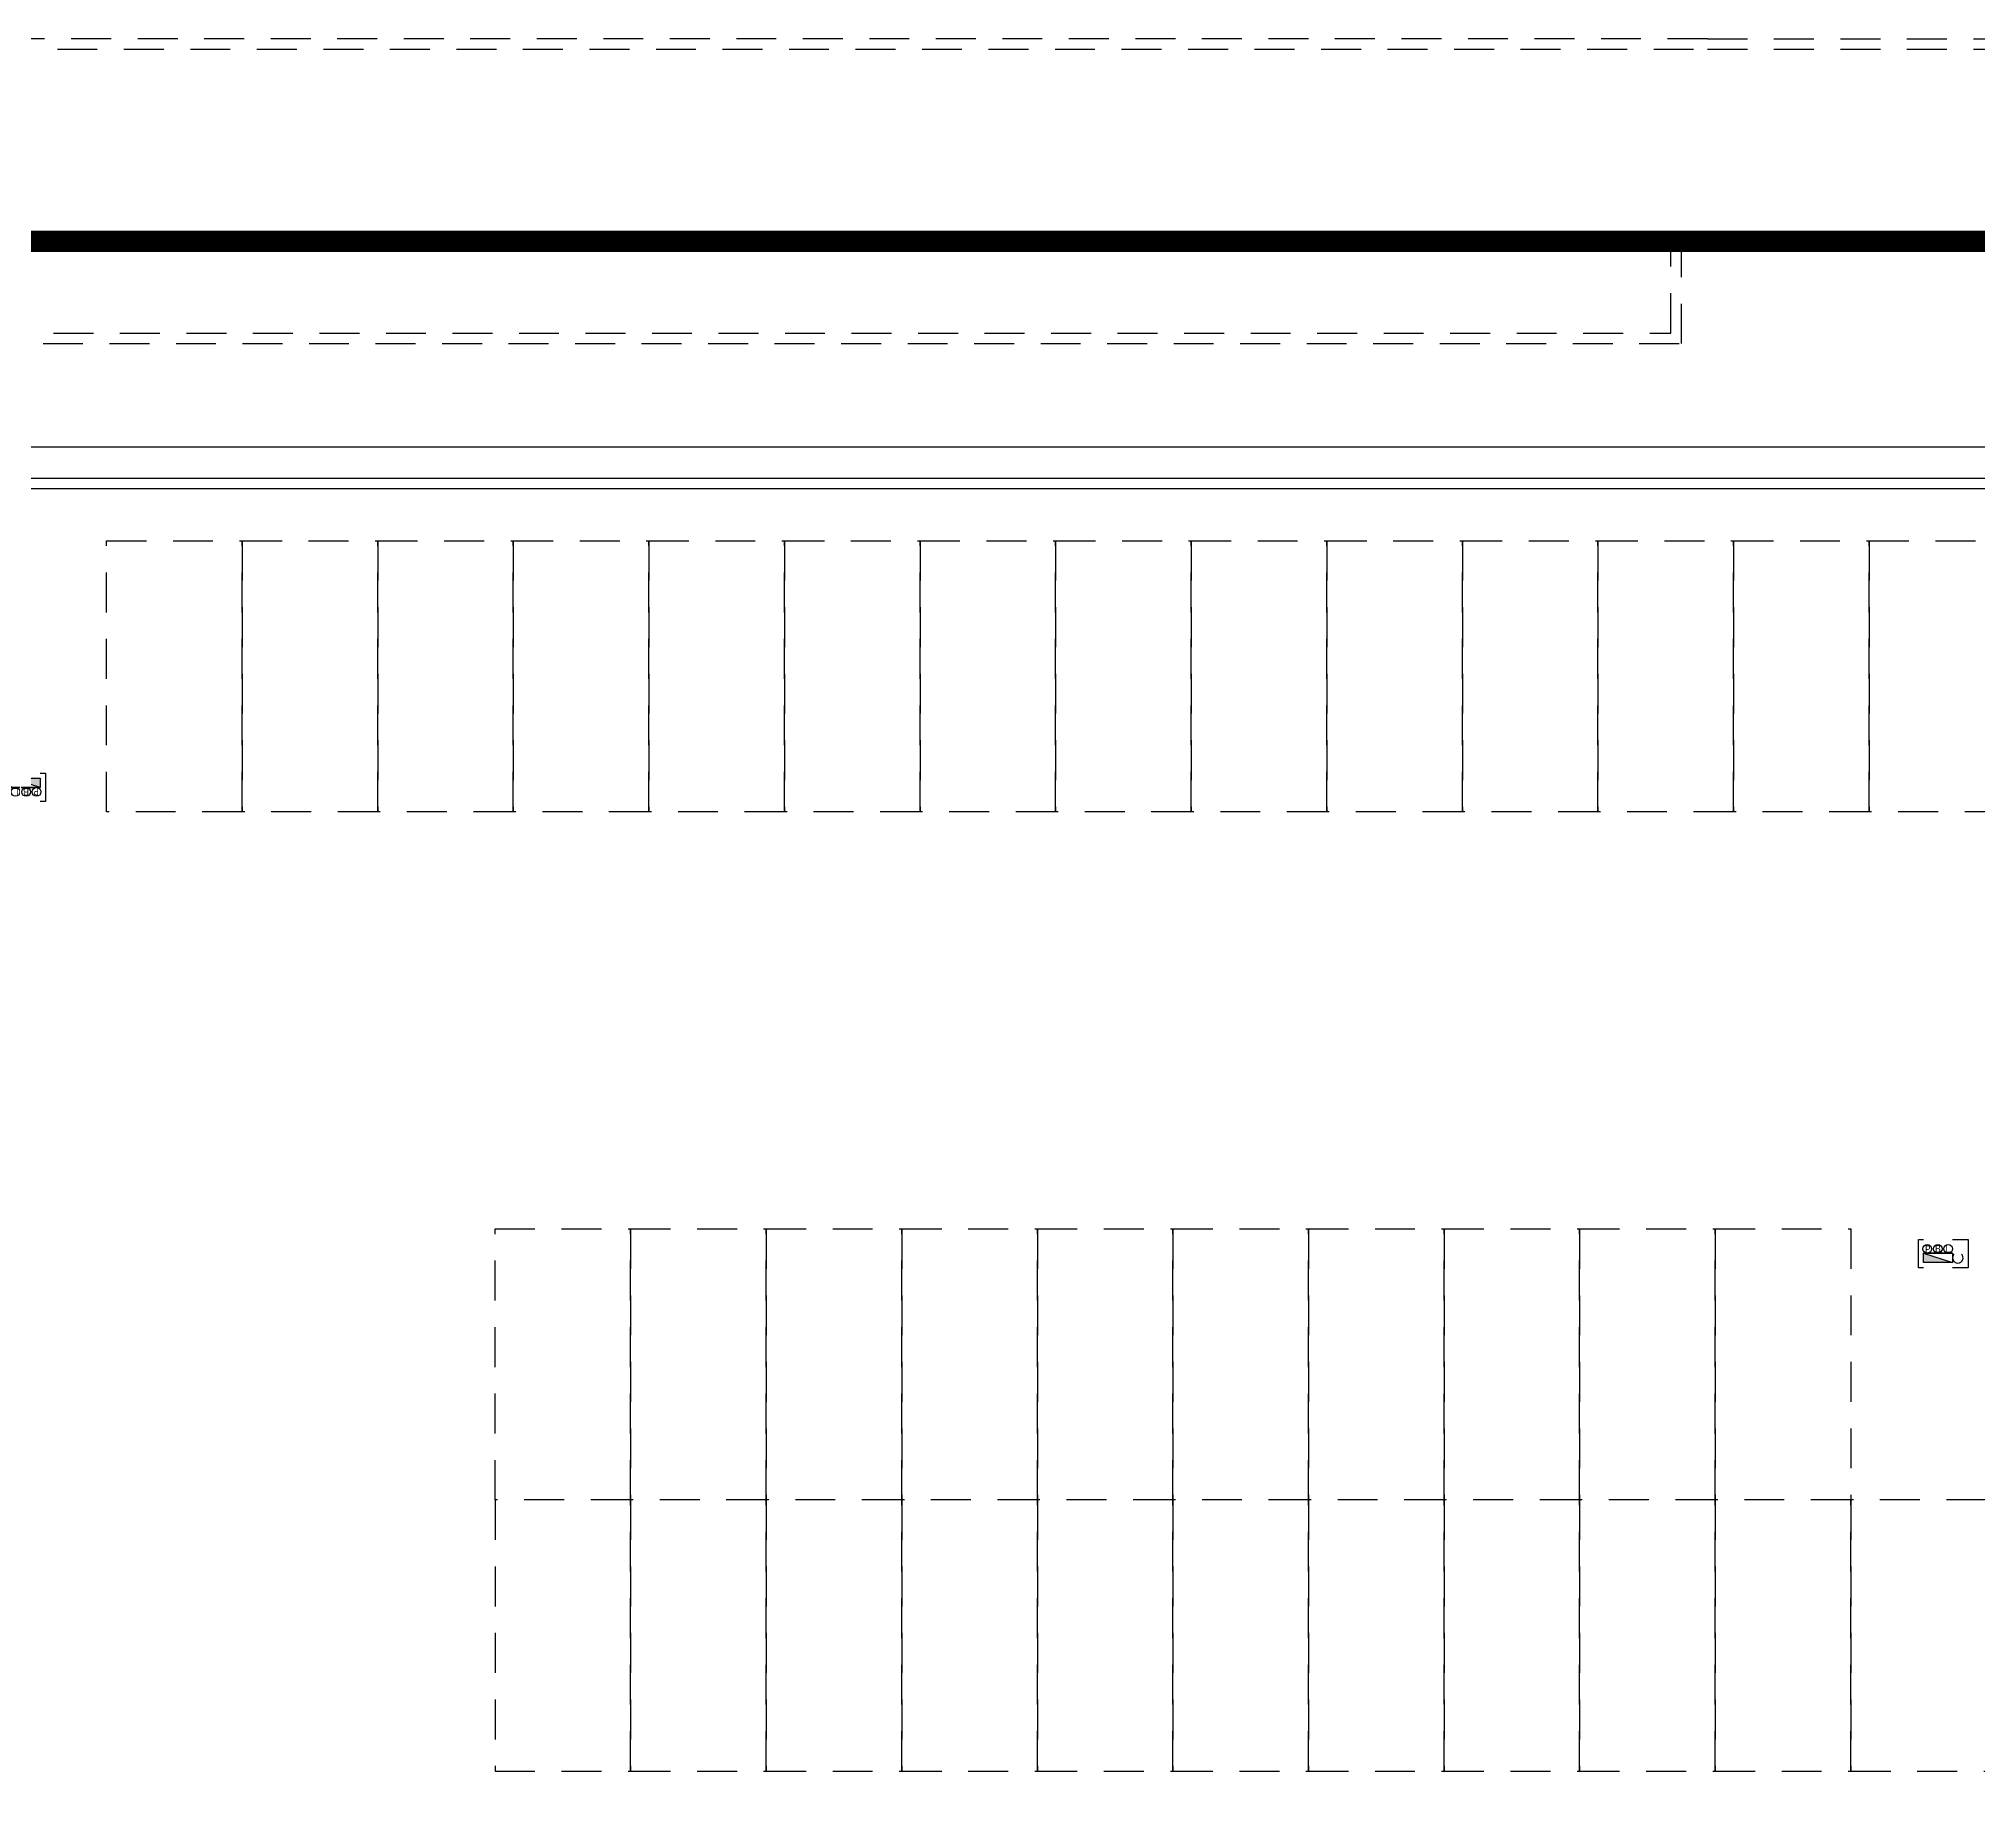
# Model space of a CAD drawing. Header units: millimetres. Extents: x 3775 to 244986, y 1861 to 55808.
# Drawn here: x 77694 to 78665, y 24955 to 25838 of the extents above; entities that cross this region are included whole.
import ezdxf
from ezdxf.enums import TextEntityAlignment as Align

# ---------------------------------------------------------------- set-up
doc = ezdxf.new("R2010")
doc.units = ezdxf.units.MM
doc.header["$LTSCALE"] = 100
doc.header["$MEASUREMENT"] = 0
doc.linetypes.add('-HID', pattern=[2.5, 1.5, -1])
doc.linetypes.add('HIDDEN', pattern=[2, 1, -1])
doc.layers.get('0').update_dxf_attribs({"linetype": 'CONTINUOUS'})
for name, color, linetype in [('ELE2', 3, 'CONTINUOUS'), ('ELE9', 9, 'CONTINUOUS'), ('IHC', 3, 'CONTINUOUS'), ('LAND-3', 9, 'CONTINUOUS'), ('트렌치', 9, 'CONTINUOUS')]:
    doc.layers.add(name, color=color, linetype=linetype)
doc.styles.add('MAP_맑은고딕', font='malgun_0.ttf')

# ---------------------------------------------------------------- blocks, each defined once
blk = doc.blocks.new('소화전(H)')
at = {"layer": 'IHC'}
h = blk.add_hatch(color=3, dxfattribs=at)
h.dxf.hatch_style = 1
h.paths.add_polyline_path([(-2.78, 0), (2.78, -1.8), (2.78, 0)])
at = {"linetype": 'HIDDEN', "ltscale": 0.2}
for points in [[(-2.78, -4.44), (-5.75, -4.44), (-5.75, 1), (-2.78, 1)], [(2.78, 1), (3.78, 1), (3.78, -4.44), (2.78, -4.44)]]:
    blk.add_lwpolyline(points, dxfattribs=at)
at = {"layer": 'IHC', "color": 3}
for p, q in [((2.78, -1.8), (-2.78, 0)), ((-2.78, -1.8), (2.78, -1.8))]:
    blk.add_line(p, q, dxfattribs=at)
blk.add_lwpolyline([(2.78, -1.8), (-2.78, -1.8), (-2.78, 0), (2.78, 0)], close=True, dxfattribs=at)
for centre in [(-1.95, -2.63), (0.05, -2.63), (2.08, -2.63)]:
    blk.add_circle(centre, 0.83, dxfattribs=at)
blk.add_arc((-3.78, -0.9), 1, 313.176, 226.824, dxfattribs=at)
at = {"layer": 'IHC', "color": 2, "style": 'MAP_맑은고딕'}
for s, p in [('L', (-1.84, -2.62)), ('B', (0.06, -2.62)), ('P', (2, -2.58))]:
    blk.add_text(s, height=1.38, rotation=180, dxfattribs=at).set_placement(p, align=Align.MIDDLE_CENTER)
blk = doc.blocks.new('A$C5041cb64')
at = {"xscale": 100, "yscale": 100, "zscale": 100}
blk.add_blockref('소화전(H)', (-389757, 166666), dxfattribs=at)
at = {"xscale": 100, "yscale": 100, "zscale": 100, "rotation": 180}
blk.add_blockref('소화전(H)', (-353083, 157377), dxfattribs=at)
blk = doc.blocks.new('KEY PLAN_계단실G')
at = {"layer": 'ELE2', "color": 253, "ltscale": 0.1}
for points in [[(-3625.02, -89.18), (-3625.02, -77.42), (-481.18, -77.42)], [(-3625.02, -89.18), (-481.18, -89.18)]]:
    blk.add_lwpolyline(points, dxfattribs=at)
at = {"layer": 'ELE9', "color": 253, "linetype": '-HID', "ltscale": 0.1}
for points in [[(-1834.56, -112.7), (-1783.6, -112.7), (-1783.6, -214.62), (-1834.56, -214.62)], [(-1783.6, -112.7), (-1732.64, -112.7), (-1732.64, -214.62), (-1783.6, -214.62)], [(-1732.64, -112.7), (-1681.68, -112.7), (-1681.68, -214.62), (-1732.64, -214.62)], [(-1681.68, -112.7), (-1630.72, -112.7), (-1630.72, -214.62), (-1681.68, -214.62)], [(-1630.72, -112.7), (-1579.76, -112.7), (-1579.76, -214.62), (-1630.72, -214.62)], [(-1579.76, -112.7), (-1528.8, -112.7), (-1528.8, -214.62), (-1579.76, -214.62)], [(-1528.8, -112.7), (-1477.84, -112.7), (-1477.84, -214.62), (-1528.8, -214.62)], [(-1477.84, -112.7), (-1426.88, -112.7), (-1426.88, -214.62), (-1477.84, -214.62)], [(-1426.88, -112.7), (-1375.92, -112.7), (-1375.92, -214.62), (-1426.88, -214.62)], [(-1375.92, -112.7), (-1324.96, -112.7), (-1324.96, -214.62), (-1375.92, -214.62)], [(-1324.96, -112.7), (-1274, -112.7), (-1274, -214.62), (-1324.96, -214.62)], [(-1274, -112.7), (-1223.04, -112.7), (-1223.04, -214.62), (-1274, -214.62)], [(-1223.04, -112.7), (-1172.08, -112.7), (-1172.08, -214.62), (-1223.04, -214.62)], [(-1172.08, -112.7), (-1121.12, -112.7), (-1121.12, -214.62), (-1172.08, -214.62)], [(-1688.54, -371.42), (-1637.58, -371.42), (-1637.58, -473.34), (-1688.54, -473.34)], [(-1637.58, -371.42), (-1586.62, -371.42), (-1586.62, -473.34), (-1637.58, -473.34)], [(-1586.62, -371.42), (-1535.66, -371.42), (-1535.66, -473.34), (-1586.62, -473.34)], [(-1535.66, -371.42), (-1484.7, -371.42), (-1484.7, -473.34), (-1535.66, -473.34)], [(-1484.7, -371.42), (-1433.74, -371.42), (-1433.74, -473.34), (-1484.7, -473.34)], [(-1433.74, -371.42), (-1382.78, -371.42), (-1382.78, -473.34), (-1433.74, -473.34)], [(-1382.78, -371.42), (-1331.82, -371.42), (-1331.82, -473.34), (-1382.78, -473.34)], [(-1331.82, -371.42), (-1280.86, -371.42), (-1280.86, -473.34), (-1331.82, -473.34)], [(-1280.86, -371.42), (-1229.9, -371.42), (-1229.9, -473.34), (-1280.86, -473.34)], [(-1229.9, -371.42), (-1178.94, -371.42), (-1178.94, -473.34), (-1229.9, -473.34)], [(-1688.54, -575.26), (-1637.58, -575.26), (-1637.58, -473.34), (-1688.54, -473.34)], [(-1637.58, -575.26), (-1586.62, -575.26), (-1586.62, -473.34), (-1637.58, -473.34)], [(-1586.62, -575.26), (-1535.66, -575.26), (-1535.66, -473.34), (-1586.62, -473.34)], [(-1535.66, -575.26), (-1484.7, -575.26), (-1484.7, -473.34), (-1535.66, -473.34)], [(-1484.7, -575.26), (-1433.74, -575.26), (-1433.74, -473.34), (-1484.7, -473.34)], [(-1433.74, -575.26), (-1382.78, -575.26), (-1382.78, -473.34), (-1433.74, -473.34)], [(-1382.78, -575.26), (-1331.82, -575.26), (-1331.82, -473.34), (-1382.78, -473.34)], [(-1331.82, -575.26), (-1280.86, -575.26), (-1280.86, -473.34), (-1331.82, -473.34)], [(-1280.86, -575.26), (-1229.9, -575.26), (-1229.9, -473.34), (-1280.86, -473.34)], [(-1229.9, -575.26), (-1178.94, -575.26), (-1178.94, -473.34), (-1229.9, -473.34)], [(-1178.94, -575.26), (-1127.98, -575.26), (-1127.98, -473.34), (-1178.94, -473.34)]]:
    blk.add_lwpolyline(points, close=True, dxfattribs=at)
at = {"layer": 'LAND-3', "color": 253, "linetype": '-HID', "ltscale": 0.1}
for points in [[(-1232.83, 76.02), (-3478.04, 76.01, 0.31169), (-3700.48, -77.38), (-3700.48, -77.42)], [(-1232.83, 76.02), (-1018.22, 76.02, -0.414215), (-1012.34, 70.14), (-1012.34, -77.42)], [(-3696.3, -77.42, -0.309983), (-3478.04, 72.09), (-1232.83, 72.1)], [(-1232.83, 72.1), (-1018.22, 72.1, -0.414215), (-1016.26, 70.14), (-1016.26, -77.42)]]:
    blk.add_lwpolyline(points, format="xyb", dxfattribs=at)
at = {"layer": 'LAND-3', "color": 1, "ltscale": 0.1, "const_width": 8}
blk.add_lwpolyline([(-4087.27, -2401.89), (-0.28, -2401.89), (0, 0), (-2016.7, -0.2)], dxfattribs=at)
at = {"layer": 'LAND-3', "color": 253, "linetype": '-HID', "ltscale": 0.1}
for points in [[(-1242.64, 0.62), (-3408.44, 0.62), (-3408.44, -38.58), (-1242.64, -38.58)], [(-1246.56, -3.3), (-3404.52, -3.3), (-3404.52, -34.66), (-1246.56, -34.66)]]:
    blk.add_lwpolyline(points, close=True, dxfattribs=at)
at = {"layer": '트렌치', "color": 253, "ltscale": 0.1}
blk.add_lwpolyline([(-3625.02, -93.1), (-481.18, -93.1)], dxfattribs=at)
at = {"color": 253, "linetype": '-HID', "ltscale": 0.1, "xscale": 0.01959999999999999, "yscale": 0.01959999999999999, "zscale": 0.01959999999999999}
blk.add_blockref('A$C5041cb64', (5774.31, -3468.65), dxfattribs=at)

msp = doc.modelspace()

# ---------------------------------------------------------------- block references
at = {"xscale": 1.333333333333333, "yscale": 1.333333333333333, "zscale": 1.333333333333333}
msp.add_blockref('KEY PLAN_계단실G', (80173.84, 25736.86), dxfattribs=at)

doc.saveas('drawing.dxf')
